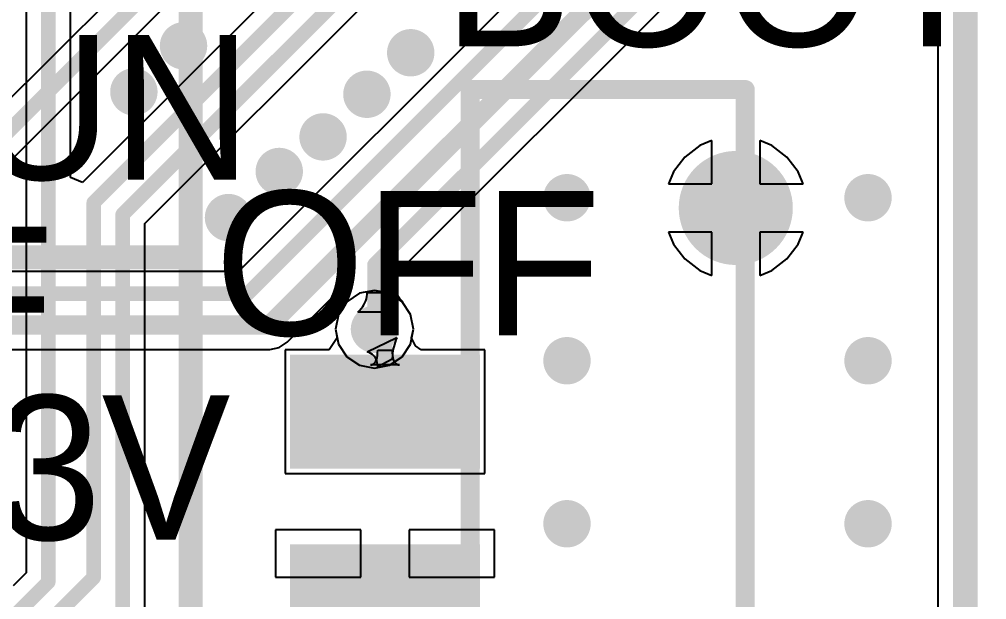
# Model space of a CAD drawing. Header units: millimetres. Extents: x 6.03 to 8.53, y 10.22 to 11.81.
# Drawn here: x 8.1277 to 8.5294, y 10.5349 to 10.7761 of the extents above; entities that cross this region are included whole.
import ezdxf

# ---------------------------------------------------------------- set-up
doc = ezdxf.new("R2010")
doc.units = ezdxf.units.MM
doc.header["$MEASUREMENT"] = 0
for name, color, linetype in [('BottomLayer', 5, 'Continuous'), ('BottomOverlay', 54, 'Continuous'), ('BottomSolder', 6, 'Continuous'), ('KeepOutLayer', 6, 'Continuous'), ('MultiLayer', 9, 'Continuous'), ('TopLayer', 1, 'Continuous'), ('TopOverlay', 2, 'Continuous'), ('TopPaste', 8, 'Continuous'), ('TopSolder', 216, 'Continuous')]:
    doc.layers.add(name, color=color, linetype=linetype)

# ---------------------------------------------------------------- blocks, each defined once
blk = doc.blocks.new('CM4_2_B_4')
at = {"layer": 'BottomOverlay', "const_width": 0.01}
blk.add_lwpolyline([(-1.18031, 0.66929), (-1.18031, -0.66871)], dxfattribs=at)
blk = doc.blocks.new('SWITCH2_1_SMT_3P__2DIN_42')
at = {"layer": 'BottomLayer', "const_width": 0.01969}
for points in [[(0.06299, 0.12402, 1), (0.08268, 0.12402, 1)], [(0.06299, -0.12402, 1), (0.08268, -0.12402, 1)]]:
    blk.add_lwpolyline(points, format="xyb", close=True, dxfattribs=at)
at = {"layer": 'BottomSolder', "const_width": 0.02369}
for points in [[(0.06099, 0.12402, 1), (0.08468, 0.12402, 1)], [(0.06099, -0.12402, 1), (0.08468, -0.12402, 1)]]:
    blk.add_lwpolyline(points, format="xyb", close=True, dxfattribs=at)
at = {"layer": 'MultiLayer', "const_width": 0.01969}
for points in [[(0.06299, 0.12402, 1), (0.08268, 0.12402, 1)], [(0.06299, -0.12402, 1), (0.08268, -0.12402, 1)]]:
    blk.add_lwpolyline(points, format="xyb", close=True, dxfattribs=at)
at = {"layer": 'TopLayer', "const_width": 0.01969}
for points in [[(0.06299, 0.12402, 1), (0.08268, 0.12402, 1)], [(0.06299, -0.12402, 1), (0.08268, -0.12402, 1)]]:
    blk.add_lwpolyline(points, format="xyb", close=True, dxfattribs=at)
at = {"layer": 'TopLayer'}
for points in [[(-0.0374, 0.01969), (-0.0374, 0.05906), (-0.10827, 0.01969), (-0.10827, 0.05906)], [(-0.0374, -0.05906), (-0.0374, -0.01969), (-0.10827, -0.05906), (-0.10827, -0.01969)], [(-0.0374, -0.1378), (-0.0374, -0.09843), (-0.10827, -0.1378), (-0.10827, -0.09843)]]:
    blk.add_solid(points, dxfattribs=at)
at = {"layer": 'TopOverlay', "const_width": 0.00787}
for points in [[(-0.0374, 0.17323), (0.07677, 0.17323)], [(-0.0374, -0.17323), (-0.0374, 0.17323)], [(0.07677, -0.17323), (0.07677, 0.17323)], [(-0.0374, -0.17323), (0.07677, -0.17323)]]:
    blk.add_lwpolyline(points, dxfattribs=at)
at = {"layer": 'TopOverlay', "const_width": 0.00394}
for points in [[(-0.03937, 0.17323, 1), (-0.03543, 0.17323, 1)], [(-0.03937, 0.17323, 1), (-0.03543, 0.17323, 1)], [(0.0748, 0.17323, 1), (0.07874, 0.17323, 1)], [(0.0748, 0.17323, 1), (0.07874, 0.17323, 1)], [(-0.03937, -0.17323, 1), (-0.03543, -0.17323, 1)], [(-0.03937, -0.17323, 1), (-0.03543, -0.17323, 1)], [(0.0748, -0.17323, 1), (0.07874, -0.17323, 1)], [(0.0748, -0.17323, 1), (0.07874, -0.17323, 1)]]:
    blk.add_lwpolyline(points, format="xyb", close=True, dxfattribs=at)
at = {"layer": 'TopPaste'}
for points in [[(-0.0374, 0.01969), (-0.0374, 0.05906), (-0.10827, 0.01969), (-0.10827, 0.05906)], [(-0.0374, -0.05906), (-0.0374, -0.01969), (-0.10827, -0.05906), (-0.10827, -0.01969)], [(-0.0374, -0.1378), (-0.0374, -0.09843), (-0.10827, -0.1378), (-0.10827, -0.09843)]]:
    blk.add_solid(points, dxfattribs=at)
at = {"layer": 'TopSolder', "const_width": 0.02369}
for points in [[(0.06099, 0.12402, 1), (0.08468, 0.12402, 1)], [(0.06099, -0.12402, 1), (0.08468, -0.12402, 1)]]:
    blk.add_lwpolyline(points, format="xyb", close=True, dxfattribs=at)
at = {"layer": 'TopSolder'}
for points in [[(-0.0334, 0.01569), (-0.0334, 0.06306), (-0.11227, 0.01569), (-0.11227, 0.06306)], [(-0.0334, -0.06305), (-0.0334, -0.01569), (-0.11227, -0.06305), (-0.11227, -0.01569)], [(-0.0334, -0.1418), (-0.0334, -0.09443), (-0.11227, -0.1418), (-0.11227, -0.09443)]]:
    blk.add_solid(points, dxfattribs=at)

msp = doc.modelspace()

# ---------------------------------------------------------------- linework, layer by layer
at = {"layer": 'BottomLayer'}
for p, q in [((8.5091, 11.68646), (8.5091, 10.35301)), ((8.30638, 10.92566), (8.06399, 10.68326)), ((8.08256, 10.67588), (8.33266, 10.92598)), ((8.28436, 10.67032), (8.4565, 10.84246)), ((8.33728, 10.78985), (8.2187, 10.67126)), ((8.41023, 10.72361), (8.40403, 10.71885)), ((8.4152, 10.72567), (8.41023, 10.72361)), ((8.4152, 10.70768), (8.4152, 10.72567)), ((8.44017, 10.72361), (8.4352, 10.72567)), ((8.4352, 10.72567), (8.4352, 10.70768)), ((8.44637, 10.71885), (8.44017, 10.72361)), ((8.40403, 10.71885), (8.39927, 10.71265)), ((8.45113, 10.71265), (8.44637, 10.71885)), ((8.39927, 10.71265), (8.39721, 10.70768)), ((8.45319, 10.70768), (8.45113, 10.71265)), ((8.39721, 10.70768), (8.4152, 10.70768)), ((8.4352, 10.70768), (8.45319, 10.70768)), ((8.4152, 10.68768), (8.39721, 10.68768)), ((8.39721, 10.68768), (8.39927, 10.68271)), ((8.4152, 10.66969), (8.4152, 10.68768)), ((8.45319, 10.68768), (8.4352, 10.68768)), ((8.4352, 10.68768), (8.4352, 10.66969)), ((8.45113, 10.68271), (8.45319, 10.68768)), ((8.39927, 10.68271), (8.40403, 10.67651)), ((8.44637, 10.67651), (8.45113, 10.68271)), ((8.40403, 10.67651), (8.41023, 10.67175)), ((8.44017, 10.67175), (8.44637, 10.67651)), ((8.41023, 10.67175), (8.4152, 10.66969)), ((8.4352, 10.66969), (8.44017, 10.67175)), ((8.2187, 10.67126), (8.08447, 10.67126)), ((8.28436, 10.66354), (8.28436, 10.67032)), ((8.28467, 10.66287), (8.28436, 10.66354)), ((8.23897, 10.64188), (8.25785, 10.66075)), ((8.25785, 10.66075), (8.2592, 10.6608)), ((8.2592, 10.6608), (8.26323, 10.65906)), ((8.27156, 10.65914), (8.27183, 10.65998)), ((8.27183, 10.65998), (8.27203, 10.66084)), ((8.27203, 10.66084), (8.27214, 10.66171)), ((8.27214, 10.66171), (8.27218, 10.66259)), ((8.27218, 10.66259), (8.27818, 10.66259)), ((8.27818, 10.66259), (8.27822, 10.66171)), ((8.27822, 10.66171), (8.27834, 10.66084)), ((8.27834, 10.66084), (8.27853, 10.65998)), ((8.27853, 10.65998), (8.27881, 10.65914)), ((8.2847, 10.66228), (8.28467, 10.66287)), ((8.28474, 10.66199), (8.2847, 10.66228)), ((8.2848, 10.6617), (8.28474, 10.66199)), ((8.2849, 10.6614), (8.2848, 10.6617)), ((8.28504, 10.66107), (8.2849, 10.6614)), ((8.28522, 10.66072), (8.28504, 10.66107)), ((8.28546, 10.66033), (8.28522, 10.66072)), ((8.28577, 10.65991), (8.28546, 10.66033)), ((8.28616, 10.65946), (8.28577, 10.65991)), ((8.28675, 10.65884), (8.28616, 10.65946)), ((8.2633, 10.65804), (8.26026, 10.65349)), ((8.26323, 10.65906), (8.26334, 10.65814)), ((8.26334, 10.65814), (8.2633, 10.65804)), ((8.26903, 10.65511), (8.26969, 10.65589)), ((8.26969, 10.65589), (8.27028, 10.65668)), ((8.27028, 10.65668), (8.27078, 10.65749)), ((8.27078, 10.65749), (8.27121, 10.65831)), ((8.27121, 10.65831), (8.27156, 10.65914)), ((8.27881, 10.65914), (8.27916, 10.65831)), ((8.27916, 10.65831), (8.27958, 10.65749)), ((8.27958, 10.65749), (8.28009, 10.65668)), ((8.28009, 10.65668), (8.28067, 10.65589)), ((8.28067, 10.65589), (8.28133, 10.65511)), ((8.28707, 10.65804), (8.28675, 10.65884)), ((8.29011, 10.65349), (8.28707, 10.65804)), ((8.26026, 10.65349), (8.25903, 10.64731)), ((8.26829, 10.65434), (8.26903, 10.65511)), ((8.28207, 10.65434), (8.26829, 10.65434)), ((8.28133, 10.65511), (8.28207, 10.65434)), ((8.29134, 10.64731), (8.29011, 10.65349)), ((8.25903, 10.64731), (8.26026, 10.64113)), ((8.29011, 10.64113), (8.29134, 10.64731)), ((8.23176, 10.63889), (8.23567, 10.63967)), ((8.23567, 10.63967), (8.23897, 10.64188)), ((8.26026, 10.64113), (8.26376, 10.63589)), ((8.28661, 10.63589), (8.29011, 10.64113)), ((8.0149, 10.63889), (8.23176, 10.63889)), ((8.26376, 10.63589), (8.269, 10.63238)), ((8.28136, 10.63238), (8.28661, 10.63589)), ((8.269, 10.63238), (8.27518, 10.63115)), ((8.27518, 10.63115), (8.28136, 10.63238))]:
    msp.add_line(p, q, dxfattribs=at)
for points, const_width in [([(8.06779, 10.67409), (8.33189, 10.93819)], 0.006), ([(8.23176, 10.64909), (8.43701, 10.85433)], 0.008), ([(8.27518, 10.67412), (8.45001, 10.84895)], 0.006), ([(8.2225, 10.66209), (8.34646, 10.78605)], 0.006), ([(8.27518, 10.64731), (8.27518, 10.67412)], 0.006), ([(8.00529, 10.66209), (8.2225, 10.66209)], 0.006), ([(8.01068, 10.64909), (8.23176, 10.64909)], 0.008)]:
    msp.add_lwpolyline(points, dxfattribs=dict(at, const_width=const_width))
for points, const_width in [([(8.19097, 10.76504, 1), (8.20082, 10.76504, 1)], 0.00984), ([(8.28531, 10.76217, 1), (8.29515, 10.76217, 1)], 0.00984), ([(8.17036, 10.74593, 1), (8.1802, 10.74593, 1)], 0.00984), ([(8.26711, 10.74493, 1), (8.27696, 10.74493, 1)], 0.00984), ([(8.24892, 10.72721, 1), (8.25876, 10.72721, 1)], 0.00984), ([(8.23072, 10.71285, 1), (8.24056, 10.71285, 1)], 0.00984), ([(8.35019, 10.70193, 1), (8.36004, 10.70193, 1)], 0.00984), ([(8.47518, 10.70193, 1), (8.48503, 10.70193, 1)], 0.00984), ([(8.20965, 10.69369, 1), (8.21949, 10.69369, 1)], 0.00984), ([(8.27368, 10.67412, 1), (8.27668, 10.67412, 1)], 0.003), ([(8.27368, 10.67412, 1), (8.27668, 10.67412, 1)], 0.003), ([(8.221, 10.66209, 1), (8.224, 10.66209, 1)], 0.003), ([(8.221, 10.66209, 1), (8.224, 10.66209, 1)], 0.003), ([(8.27026, 10.64731, 1), (8.2801, 10.64731, 1)], 0.00984), ([(8.22976, 10.64909, 1), (8.23376, 10.64909, 1)], 0.004), ([(8.22976, 10.64909, 1), (8.23376, 10.64909, 1)], 0.004), ([(8.27368, 10.64731, 1), (8.27668, 10.64731, 1)], 0.003), ([(8.35019, 10.63421, 1), (8.36004, 10.63421, 1)], 0.00984), ([(8.47518, 10.63421, 1), (8.48503, 10.63421, 1)], 0.00984), ([(8.35019, 10.56648, 1), (8.36004, 10.56648, 1)], 0.00984), ([(8.47518, 10.56648, 1), (8.48503, 10.56648, 1)], 0.00984)]:
    msp.add_lwpolyline(points, format="xyb", close=True, dxfattribs=dict(at, const_width=const_width))
at = {"layer": 'KeepOutLayer', "const_width": 0.01}
msp.add_lwpolyline([(8.52032, 10.3481), (8.52032, 11.68665)], dxfattribs=at)
at = {"layer": 'MultiLayer', "const_width": 0.00984}
for points in [[(8.19097, 10.76504, 1), (8.20082, 10.76504, 1)], [(8.28531, 10.76217, 1), (8.29515, 10.76217, 1)], [(8.17036, 10.74593, 1), (8.1802, 10.74593, 1)], [(8.26711, 10.74493, 1), (8.27696, 10.74493, 1)], [(8.24892, 10.72721, 1), (8.25876, 10.72721, 1)], [(8.23072, 10.71285, 1), (8.24056, 10.71285, 1)], [(8.35019, 10.70193, 1), (8.36004, 10.70193, 1)], [(8.47518, 10.70193, 1), (8.48503, 10.70193, 1)], [(8.20965, 10.69369, 1), (8.21949, 10.69369, 1)], [(8.27026, 10.64731, 1), (8.2801, 10.64731, 1)], [(8.35019, 10.63421, 1), (8.36004, 10.63421, 1)], [(8.47518, 10.63421, 1), (8.48503, 10.63421, 1)], [(8.35019, 10.56648, 1), (8.36004, 10.56648, 1)], [(8.47518, 10.56648, 1), (8.48503, 10.56648, 1)]]:
    msp.add_lwpolyline(points, format="xyb", close=True, dxfattribs=at)
at = {"layer": 'TopLayer'}
for p, q in [((8.5091, 11.68646), (8.5091, 10.35301)), ((8.13059, 10.89125), (8.13059, 10.54609)), ((8.14894, 10.71033), (8.14894, 10.89125)), ((8.32311, 10.87742), (8.15394, 10.70826)), ((8.17978, 10.69117), (8.35216, 10.86355)), ((8.41023, 10.72361), (8.40403, 10.71885)), ((8.4152, 10.72567), (8.41023, 10.72361)), ((8.4152, 10.70768), (8.4152, 10.72567)), ((8.44017, 10.72361), (8.4352, 10.72567)), ((8.4352, 10.72567), (8.4352, 10.70768)), ((8.44637, 10.71885), (8.44017, 10.72361)), ((8.40403, 10.71885), (8.39927, 10.71265)), ((8.45113, 10.71265), (8.44637, 10.71885)), ((8.39927, 10.71265), (8.39721, 10.70768)), ((8.45319, 10.70768), (8.45113, 10.71265)), ((8.15394, 10.70826), (8.14894, 10.71033)), ((8.39721, 10.70768), (8.4152, 10.70768)), ((8.4352, 10.70768), (8.45319, 10.70768)), ((8.17978, 10.46667), (8.17978, 10.69117)), ((8.4152, 10.68768), (8.39721, 10.68768)), ((8.39721, 10.68768), (8.39927, 10.68271)), ((8.4152, 10.66969), (8.4152, 10.68768)), ((8.45319, 10.68768), (8.4352, 10.68768)), ((8.4352, 10.68768), (8.4352, 10.66969)), ((8.45113, 10.68271), (8.45319, 10.68768)), ((8.39927, 10.68271), (8.40403, 10.67651)), ((8.44637, 10.67651), (8.45113, 10.68271)), ((8.40403, 10.67651), (8.41023, 10.67175)), ((8.44017, 10.67175), (8.44637, 10.67651)), ((8.41023, 10.67175), (8.4152, 10.66969)), ((8.4352, 10.66969), (8.44017, 10.67175)), ((8.27518, 10.66346), (8.269, 10.66223)), ((8.28136, 10.66223), (8.27518, 10.66346)), ((8.269, 10.66223), (8.26376, 10.65873)), ((8.28661, 10.65873), (8.28136, 10.66223)), ((8.26376, 10.65873), (8.26026, 10.65349)), ((8.29011, 10.65349), (8.28661, 10.65873)), ((8.26026, 10.65349), (8.25903, 10.64731)), ((8.29134, 10.64731), (8.29011, 10.65349)), ((8.25903, 10.64731), (8.25974, 10.64372)), ((8.29062, 10.64372), (8.29134, 10.64731)), ((8.25974, 10.64372), (8.25631, 10.63872)), ((8.2721, 10.63796), (8.2844, 10.64385)), ((8.2844, 10.64385), (8.28404, 10.64286)), ((8.29226, 10.64038), (8.29062, 10.64372)), ((8.2832, 10.64001), (8.283, 10.6391)), ((8.28404, 10.64286), (8.2832, 10.64001)), ((8.29453, 10.63872), (8.29226, 10.64038)), ((8.25631, 10.63872), (8.23809, 10.63872)), ((8.23809, 10.63872), (8.23809, 10.58735)), ((8.27294, 10.63763), (8.2721, 10.63796)), ((8.2737, 10.63724), (8.27294, 10.63763)), ((8.27436, 10.63678), (8.2737, 10.63724)), ((8.27493, 10.63625), (8.27436, 10.63678)), ((8.27542, 10.63565), (8.27493, 10.63625)), ((8.27582, 10.63499), (8.27542, 10.63565)), ((8.27605, 10.63468), (8.27626, 10.63548)), ((8.27626, 10.63548), (8.27641, 10.63639)), ((8.27641, 10.63639), (8.2765, 10.63743)), ((8.2765, 10.63743), (8.27653, 10.6386)), ((8.27653, 10.6386), (8.28253, 10.6386)), ((8.28253, 10.6386), (8.28256, 10.63743)), ((8.2826, 10.63649), (8.28253, 10.63485)), ((8.28256, 10.63743), (8.28265, 10.63639)), ((8.2827, 10.63734), (8.2826, 10.63649)), ((8.28265, 10.63639), (8.2828, 10.63548)), ((8.283, 10.6391), (8.2827, 10.63734)), ((8.2828, 10.63548), (8.28301, 10.63468)), ((8.32096, 10.63872), (8.29453, 10.63872)), ((8.32096, 10.58735), (8.32096, 10.63872)), ((8.27353, 10.63248), (8.2741, 10.63254)), ((8.28553, 10.63248), (8.27353, 10.63248)), ((8.2741, 10.63254), (8.27461, 10.63272)), ((8.27461, 10.63272), (8.27506, 10.63303)), ((8.27506, 10.63303), (8.27545, 10.63346)), ((8.27545, 10.63346), (8.27578, 10.63401)), ((8.27578, 10.63401), (8.27605, 10.63468)), ((8.27613, 10.63426), (8.27582, 10.63499)), ((8.27635, 10.63346), (8.27613, 10.63426)), ((8.27648, 10.63259), (8.27635, 10.63346)), ((8.27653, 10.63165), (8.27648, 10.63259)), ((8.28253, 10.63485), (8.27653, 10.63165)), ((8.28301, 10.63468), (8.28328, 10.63401)), ((8.28328, 10.63401), (8.28361, 10.63346)), ((8.28361, 10.63346), (8.284, 10.63303)), ((8.284, 10.63303), (8.28445, 10.63272)), ((8.28445, 10.63272), (8.28496, 10.63254)), ((8.28496, 10.63254), (8.28553, 10.63248)), ((8.23809, 10.58735), (8.32096, 10.58735)), ((8.26953, 10.56398), (8.23409, 10.56398)), ((8.23409, 10.56398), (8.23409, 10.54429)), ((8.26953, 10.54429), (8.26953, 10.56398)), ((8.32496, 10.56398), (8.28953, 10.56398)), ((8.28953, 10.56398), (8.28953, 10.54429)), ((8.32496, 10.54429), (8.32496, 10.56398)), ((8.13059, 10.54609), (8.12521, 10.54072)), ((8.23409, 10.54429), (8.26953, 10.54429)), ((8.28953, 10.54429), (8.32496, 10.54429))]:
    msp.add_line(p, q, dxfattribs=at)
at = {"layer": 'TopLayer', "const_width": 0.006}
for points in [[(8.13976, 10.54229), (8.13976, 10.90748)], [(8.15861, 10.69994), (8.33228, 10.87362)], [(8.17061, 10.69497), (8.34567, 10.87004)], [(8.15861, 10.54416), (8.15861, 10.69994)], [(8.17061, 10.46667), (8.17061, 10.69497)], [(8.27518, 10.64731), (8.27953, 10.64296)], [(8.27953, 10.61303), (8.27953, 10.64296)], [(8.0356, 10.42116), (8.15861, 10.54416)], [(8.03063, 10.43316), (8.13976, 10.54229)]]:
    msp.add_lwpolyline(points, dxfattribs=at)
at = {"layer": 'TopLayer'}
for points, const_width in [([(8.19097, 10.76504, 1), (8.20082, 10.76504, 1)], 0.00984), ([(8.28531, 10.76217, 1), (8.29515, 10.76217, 1)], 0.00984), ([(8.17036, 10.74593, 1), (8.1802, 10.74593, 1)], 0.00984), ([(8.26711, 10.74493, 1), (8.27696, 10.74493, 1)], 0.00984), ([(8.24892, 10.72721, 1), (8.25876, 10.72721, 1)], 0.00984), ([(8.23072, 10.71285, 1), (8.24056, 10.71285, 1)], 0.00984), ([(8.35019, 10.70193, 1), (8.36004, 10.70193, 1)], 0.00984), ([(8.47518, 10.70193, 1), (8.48503, 10.70193, 1)], 0.00984), ([(8.20965, 10.69369, 1), (8.21949, 10.69369, 1)], 0.00984), ([(8.15711, 10.69994, 1), (8.16011, 10.69994, 1)], 0.003), ([(8.15711, 10.69994, 1), (8.16011, 10.69994, 1)], 0.003), ([(8.16911, 10.69497, 1), (8.17211, 10.69497, 1)], 0.003), ([(8.16911, 10.69497, 1), (8.17211, 10.69497, 1)], 0.003), ([(8.27026, 10.64731, 1), (8.2801, 10.64731, 1)], 0.00984), ([(8.27368, 10.64731, 1), (8.27668, 10.64731, 1)], 0.003), ([(8.27803, 10.64296, 1), (8.28103, 10.64296, 1)], 0.003), ([(8.27803, 10.64296, 1), (8.28103, 10.64296, 1)], 0.003), ([(8.35019, 10.63421, 1), (8.36004, 10.63421, 1)], 0.00984), ([(8.47518, 10.63421, 1), (8.48503, 10.63421, 1)], 0.00984), ([(8.27803, 10.61303, 1), (8.28103, 10.61303, 1)], 0.003), ([(8.35019, 10.56648, 1), (8.36004, 10.56648, 1)], 0.00984), ([(8.47518, 10.56648, 1), (8.48503, 10.56648, 1)], 0.00984), ([(8.15711, 10.54416, 1), (8.16011, 10.54416, 1)], 0.003), ([(8.15711, 10.54416, 1), (8.16011, 10.54416, 1)], 0.003), ([(8.13826, 10.54229, 1), (8.14126, 10.54229, 1)], 0.003), ([(8.13826, 10.54229, 1), (8.14126, 10.54229, 1)], 0.003)]:
    msp.add_lwpolyline(points, format="xyb", close=True, dxfattribs=dict(at, const_width=const_width))
at = {"layer": 'TopOverlay', "const_width": 0.01}
for points in [[(8.19882, 10.32677), (8.19882, 10.83465)], [(7.62205, 10.67717), (8.19862, 10.67717)]]:
    msp.add_lwpolyline(points, dxfattribs=at)
at = {"layer": 'TopOverlay', "const_width": 0.005}
msp.add_lwpolyline([(8.19612, 10.67717, 1), (8.20112, 10.67717, 1)], format="xyb", close=True, dxfattribs=at)

# ---------------------------------------------------------------- block references
for name, p, rotation in [('CM4_2_B_4', (7.34037, 11.01738), 180), ('SWITCH2_1_SMT_3P__2DIN_42', (8.35236, 10.57366), 360)]:
    msp.add_blockref(name, p, dxfattribs=dict(rotation=rotation))

# ---------------------------------------------------------------- texts
at = {"layer": 'TopOverlay'}
for s, p in [('BOOT', (8.30386, 10.76484)), ('RUN', (8.05034, 10.7095)), ('OFF', (8.20882, 10.64476)), ('IO_VREF', (7.79878, 10.62992)), ('3.3V', (8.05034, 10.55983))]:
    msp.add_text(s, height=0.06, rotation=360, dxfattribs=at).set_placement(p)

doc.saveas('drawing.dxf')
